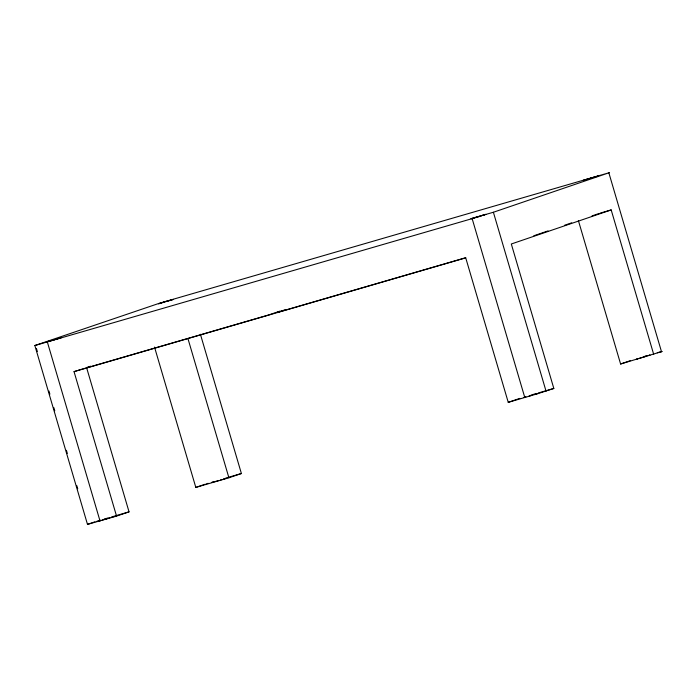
<?xml version="1.0" encoding="UTF-8"?>
<svg xmlns="http://www.w3.org/2000/svg" width="697" height="697" viewBox="0 0 697 697"><rect width="100%" height="100%" fill="white"/><g stroke="black" fill="none" stroke-linecap="round" stroke-linejoin="round"><path stroke-width="1.05" d="M86.524 367.397L129.041 511.859L116.556 516.12L87.491 524.388L34.85 345.529L159.125 303.343L609.509 172.612L493.389 212.254L470.945 218.727L485.853 214.345L482.036 215.547M87.491 524.388L94.966 521.809M578.388 220.574L620.6 364L662.15 351.471L657.28 352.743M116.556 516.12L74.039 371.658L77.158 370.595M280.011 311.097L268.868 314.896L78.203 370.29M285.247 309.729L277.145 312.5L465.727 257.707M533.806 235.76L548.025 230.907M564.587 225.253L571.706 222.831M592.023 215.896L599.132 213.465M653.699 354.381L611.182 209.919L511.31 243.994L553.827 388.456L537.875 393.657L508.244 402.335L465.727 257.864L74.039 371.658M154.516 347.097L195.813 487.403L203.611 484.746M195.813 487.403L228.912 477.785L241.397 473.524L200.405 334.264M508.244 402.335L519.77 398.396M620.6 364L630.201 360.724M225.776 478.386L223.798 479.005M99.079 520.886L101.056 520.258M113.419 516.721L111.45 517.34M204.369 484.493L205.388 484.162M213.404 481.923L211.435 482.551L218.501 480.599M636.988 358.894L638.199 358.519M648.585 355.601L649.796 355.226M525.843 396.854L523.865 397.482L525.695 397.037M537.439 393.561L534.677 394.415M206.66 483.762L208.168 483.3M162.323 302.585L158.507 303.796L173.414 299.414L166.06 301.479M87.561 367.127L90.68 366.186M220.435 480.024L222.238 479.484M109.891 517.819L102.433 520.006M163.298 302.097L165.511 301.435M481.061 216.044L34.85 345.529M645.222 356.62L639.576 358.267M106.353 518.673L108.279 518.106M529.014 396.088L530.94 395.521M600.152 213.125L611.182 209.919M225.88 478.037L241.397 473.524M643.427 356.733L646.528 355.827M96.979 521.182L100.08 520.276M104.219 519.073L107.321 518.176M113.524 516.372L129.041 511.859M531.07 395.068L536.246 393.561M538.319 392.96L553.827 388.456M645.422 356.367L647.208 355.853M648.733 355.418L649.9 355.095M636.884 359.025L638.051 358.702M223.946 478.822L225.105 478.508M536.385 393.753L537.544 393.43M111.59 517.157L112.757 516.843M100.908 520.441L99.026 520.955M608.864 172.856L661.505 351.715M493.389 212.254L546.03 391.122M472.157 218.666L524.797 397.525M187.92 338.524L228.912 477.785M47.37 342.07L100.011 520.929M36.418 348.404L37.333 351.523M48.964 391.034L49.879 394.153M53.861 407.675L54.775 410.794M66.407 450.306L67.33 453.433M76.818 485.67L77.733 488.789M46.438 342.027L61.057 337.749L46.438 342.027M583.581 180.279L598.2 176.01L583.581 180.279"/></g></svg>
